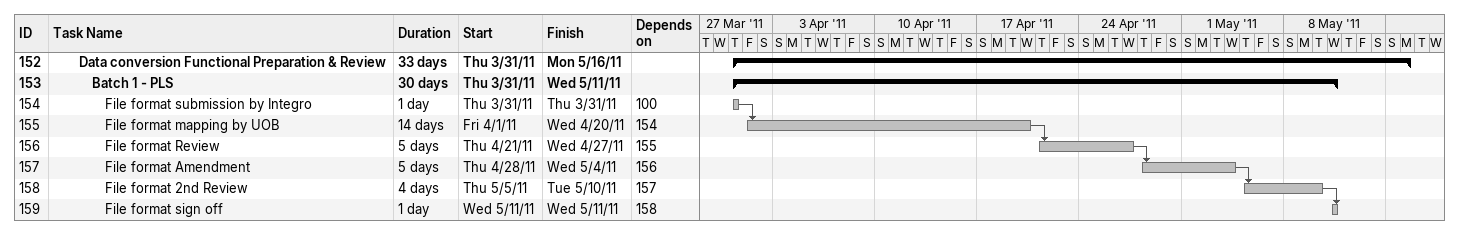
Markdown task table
| ID | Level | Task | Duration | Start | Finish | Predecessors |
|---|---|---|---|---|---|---|
| 152 | 3 | **Data conversion Functional Preparation & Review** | 33d | 2011-03-31 | 2011-05-16 |  |
| 153 | 4 | **Batch 1 - PLS** | 30d | 2011-03-31 | 2011-05-11 |  |
| 154 | 5 | File format submission by Integro | 1d | 2011-03-31 | 2011-03-31 | 100 |
| 155 | 5 | File format mapping by UOB | 14d | 2011-04-01 | 2011-04-20 | 154 |
| 156 | 5 | File format Review | 5d | 2011-04-21 | 2011-04-27 | 155 |
| 157 | 5 | File format Amendment | 5d | 2011-04-28 | 2011-05-04 | 156 |
| 158 | 5 | File format 2nd Review | 4d | 2011-05-05 | 2011-05-10 | 157 |
| 159 | 5 | File format sign off | 1d | 2011-05-11 | 2011-05-11 | 158 |
